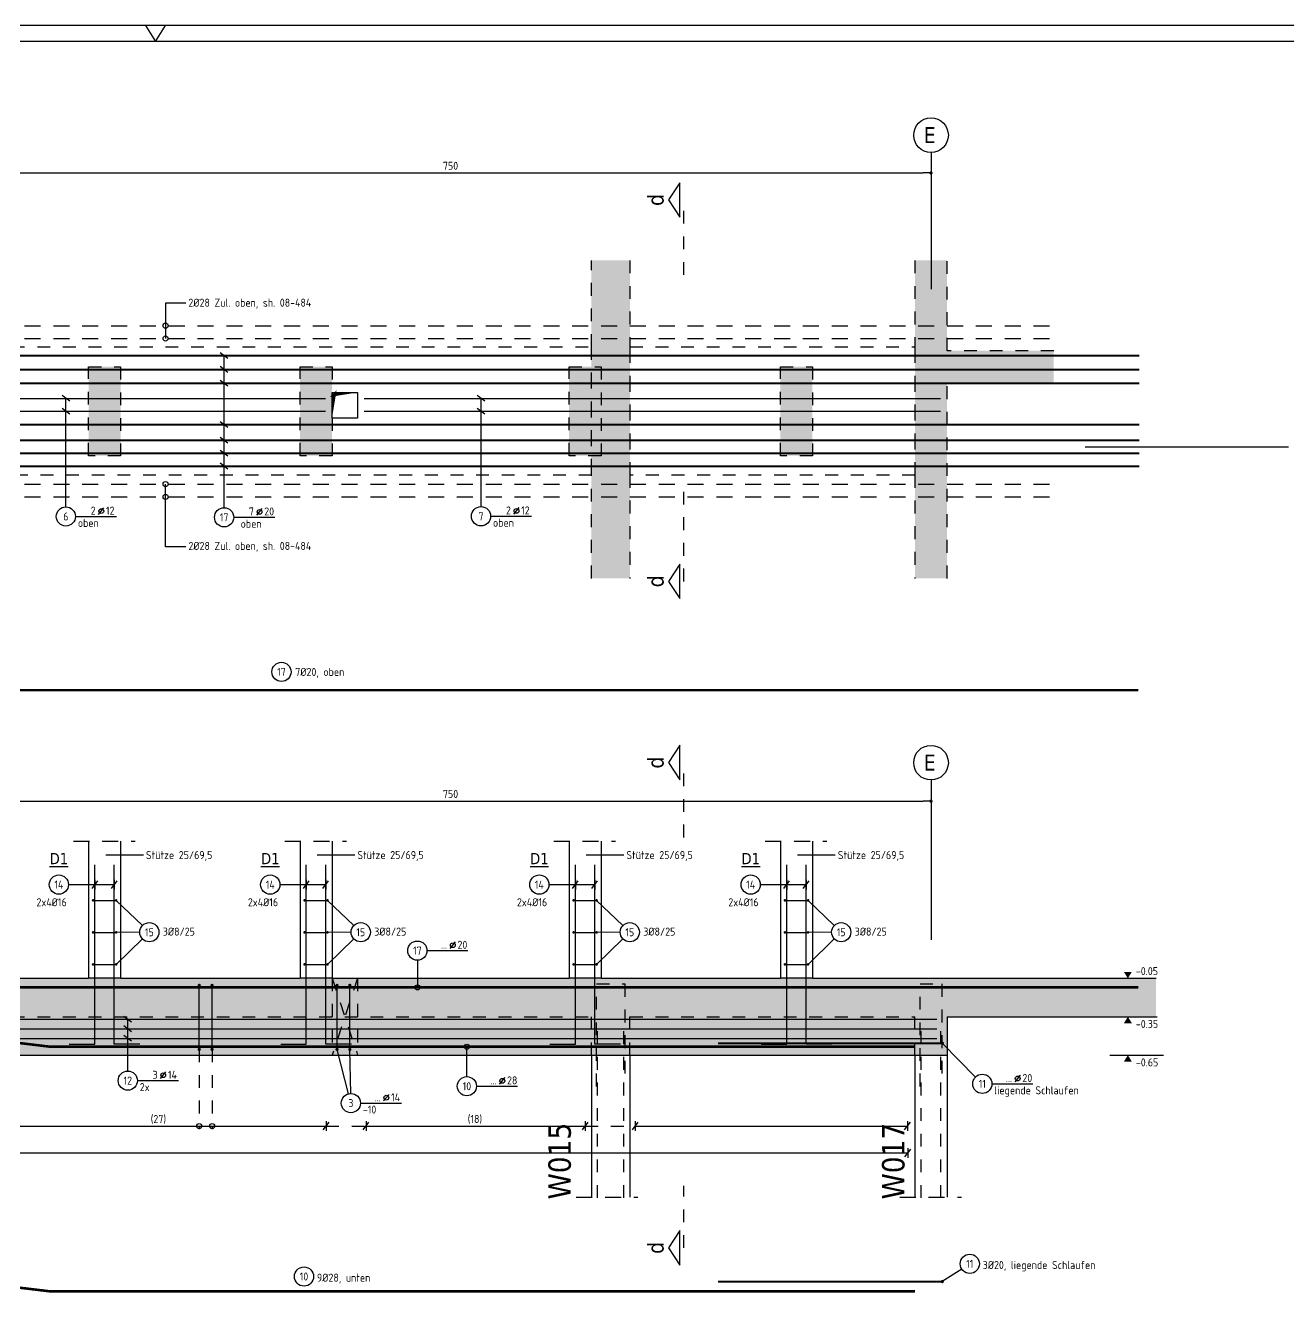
# Model space of a CAD drawing. Extents: x -8.7 to 34.4, y 0 to 21.
# Drawn here: x 5.15 to 15.01, y 11.13 to 21.02 of the extents above; entities that cross this region are included whole.
import ezdxf
from ezdxf.enums import TextEntityAlignment as Align

# ---------------------------------------------------------------- set-up
doc = ezdxf.new("R2010")
doc.units = 0
doc.header["$LTSCALE"] = 0.25
for name, pattern in [('AUSGEZOGEN', [1000.01, 1000, 0.01]), ('DASHED', [0.75, 0.5, -0.25]), ('DOT', [0.175, 0.05, -0.125]), ('HIDDEN', [0.375, 0.25, -0.125]), ('PUNKT', [0.175, 0.05, -0.125]), ('STRICHLINIE', [0.75, 0.5, -0.25]), ('STRICHPUNKT2', [0.55, 0.25, -0.125, 0.05, -0.125]), ('VERDECKT', [0.375, 0.25, -0.125])]:
    doc.linetypes.add(name, pattern=pattern)
for name, color, linetype in [('ACHSEN', 7, 'Continuous'), ('AFU', 7, 'Continuous'), ('BETON', 7, 'Continuous'), ('DRUEBER', 7, 'Continuous'), ('grau_hell', 7, 'Continuous'), ('grau_mittel', 7, 'Continuous'), ('HILFE', 7, 'Continuous'), ('koten', 7, 'Continuous'), ('MASSE', 7, 'Continuous'), ('RAHMEN', 7, 'Continuous'), ('RND', 7, 'Continuous'), ('SCHATTEN', 7, 'Continuous'), ('SCHNITTE', 7, 'Continuous'), ('SFP_Achsen', 7, 'Continuous'), ('TEXT', 7, 'Continuous'), ('VERDECKT', 7, 'Continuous')]:
    doc.layers.add(name, color=color, linetype=linetype)
doc.layers.add('NOPLOT', color=7, linetype='Continuous', plot=False)
doc.styles.add('helv', font='tahoma.ttf')
doc.styles.add('txt', font='isocp.shx')
doc.linetypes.add('AFU_50K', pattern='A,0.15,["/",Standard,S=0.2,R=0,X=-0.01,Y=-0.1],0.07,["/",Standard,S=0.2,R=0,X=-0.01,Y=-0.1],0.15', length=0.37)
doc.dimstyles.new('DOT_I', dxfattribs={"dimscale": 0.25, "dimtxt": 0.25, "dimasz": 0.25, "dimexe": 0.1, "dimexo": 0.3, "dimgap": 0.1, "dimtad": 1, "dimdec": 3, "dimzin": 3, "dimtxsty": 'txt', "dimblk": 'DOT', "dimblk1": 'DOT', "dimblk2": 'DOT', "dimsah": 1, "dimcen": 0.1, "dimse1": 1, "dimse2": 1, "dimazin": 0, "dimtfac": 1, "dimtdec": 4, "dimtix": 1, "dimtmove": 2, "dimatfit": 3, "dimfxl": 0, "dimtvp": 1, "dimtolj": 1, "dimtzin": 0, "dimarcsym": 0})

# ---------------------------------------------------------------- blocks, each defined once
blk = doc.blocks.new('okrd_o')
at = {"layer": 'koten', "color": 7, "linetype": 'Continuous'}
blk.add_solid([(-0.125, 0.202), (0.125, 0.202), (0, 0)], dxfattribs=at)
at = {"layer": 'koten', "style": 'txt'}
blk.add_attdef('OKRD', (0.25, 0.1), '', height=0.25, dxfattribs=at)
blk = doc.blocks.new('okrd_u')
at = {"layer": 'koten', "color": 7, "linetype": 'Continuous'}
blk.add_solid([(-0.125, -0.202), (0.125, -0.202), (0, 0)], dxfattribs=at)
at = {"layer": 'koten', "style": 'txt'}
blk.add_attdef('OKRD', (0.25, -0.35), '', height=0.25, dxfattribs=at)
blk = doc.blocks.new('RND_LEI')
at = {"layer": 'RND', "color": 7, "linetype": 'Continuous'}
blk.add_line((1.022, 0.066), (1.19, 0.27), dxfattribs=at)
for centre, radius in [((0, 0), 0.3), ((1.106, 0.168), 0.075)]:
    blk.add_circle(centre, radius, dxfattribs=at)
at = {"layer": 'RND', "color": 7, "linetype": 'Continuous', "style": 'txt'}
blk.add_attdef('POSL', text='', height=0.25, dxfattribs=at).set_placement((0, 0), align=Align.MIDDLE)
blk.add_attdef('ANZ', text='', height=0.25, dxfattribs=at).set_placement((0.931, 0.057), align=Align.RIGHT)
for tag, p in [('DUM', (1.253, 0.057)), ('ABSTD', (1.674, 0.057)), ('POSTXT', (0.374, -0.327))]:
    blk.add_attdef(tag, p, '', height=0.25, dxfattribs=at)
blk = doc.blocks.new('lei_gre')
at = {"layer": 'RND', "color": 7, "linetype": 'Continuous'}
for p, q in [((-0.09, -0.12), (0.09, 0.12)), ((0, 0.149), (0, -0.151))]:
    blk.add_line(p, q, dxfattribs=at)
blk = doc.blocks.new('DOT')
at = {"layer": 'MASSE', "color": 7, "linetype": 'Continuous'}
for p, q in [((0, 0), (-1, 0)), ((0, 0.54), (0, -0.54))]:
    blk.add_line(p, q, dxfattribs=at)
at = {"layer": 'MASSE', "color": 7, "linetype": 'Continuous', "const_width": 0.2}
blk.add_lwpolyline([(-0.1, 0, 1), (0.1, 0, 1)], format="xyb", close=True, dxfattribs=at)
blk = doc.blocks.new('*D27')
at = {"layer": 'Defpoints', "color": 0, "linetype": 'AUSGEZOGEN', "transparency": 16777216}
for p in [(4.716, 14.9683), (12.216, 14.9683), (12.216, 14.9683)]:
    blk.add_point(p, dxfattribs=at)
at = {"layer": 'MASSE', "color": 0, "linetype": 'AUSGEZOGEN', "lineweight": -2, "transparency": 16777216}
blk.add_line((4.7785, 14.9683), (12.1535, 14.9683), dxfattribs=at)
at = {"layer": 'MASSE', "color": 0, "linetype": 'AUSGEZOGEN', "lineweight": -2, "transparency": 16777216, "xscale": 0.0625, "yscale": 0.0625, "zscale": 0.0625, "rotation": 180}
blk.add_blockref('DOT', (4.716, 14.9683), dxfattribs=at)
at = {"layer": 'MASSE', "color": 0, "linetype": 'AUSGEZOGEN', "lineweight": -2, "transparency": 16777216, "xscale": 0.0625, "yscale": 0.0625, "zscale": 0.0625}
blk.add_blockref('DOT', (12.216, 14.9683), dxfattribs=at)
at = {"layer": 'MASSE', "color": 0, "linetype": 'AUSGEZOGEN', "transparency": 16777216, "insert": (8.466, 15.0246), "char_height": 0.0625, "attachment_point": 5, "style": 'txt'}
blk.add_mtext('\\A1;750', dxfattribs=at)
blk = doc.blocks.new('SCHN-1')
at = {"layer": 'SCHNITTE', "color": 5, "linetype": 'Continuous'}
blk.add_lwpolyline([(0.54, 0.125), (0, 0.485), (-0.54, 0.125)], close=True, dxfattribs=at)
at = {"layer": 'SCHNITTE', "color": 6, "linetype": 'Continuous', "style": 'helv'}
blk.add_attdef('SCHN-1', text='', height=0.5, dxfattribs=at).set_placement((0, 0.635), align=Align.CENTER)
blk = doc.blocks.new('DINA0')
at = {"layer": 'RAHMEN'}
blk.add_line((118.9, 84.1), (0, 84.1), dxfattribs=at)
at = {"layer": 'RAHMEN', "color": 7, "linetype": 'Continuous'}
for p, q in [((59.14, 84.1), (59.45, 83.6)), ((59.45, 83.6), (59.76, 84.1))]:
    blk.add_line(p, q, dxfattribs=at)
at = {"layer": 'RAHMEN', "color": 5}
blk.add_line((118.4, 83.6), (2, 83.6), dxfattribs=at)
blk = doc.blocks.new('*D43')
at = {"layer": 'Defpoints', "color": 0, "linetype": 'AUSGEZOGEN', "transparency": 16777216}
for p in [(4.716, 19.8723), (12.216, 19.8723), (12.216, 19.8723)]:
    blk.add_point(p, dxfattribs=at)
at = {"layer": 'MASSE', "color": 0, "linetype": 'AUSGEZOGEN', "lineweight": -2, "transparency": 16777216}
blk.add_line((4.7785, 19.8723), (12.1535, 19.8723), dxfattribs=at)
at = {"layer": 'MASSE', "color": 0, "linetype": 'AUSGEZOGEN', "lineweight": -2, "transparency": 16777216, "xscale": 0.0625, "yscale": 0.0625, "zscale": 0.0625, "rotation": 180}
blk.add_blockref('DOT', (4.716, 19.8723), dxfattribs=at)
at = {"layer": 'MASSE', "color": 0, "linetype": 'AUSGEZOGEN', "lineweight": -2, "transparency": 16777216, "xscale": 0.0625, "yscale": 0.0625, "zscale": 0.0625}
blk.add_blockref('DOT', (12.216, 19.8723), dxfattribs=at)
at = {"layer": 'MASSE', "color": 0, "linetype": 'AUSGEZOGEN', "transparency": 16777216, "insert": (8.466, 19.9285), "char_height": 0.0625, "attachment_point": 5, "style": 'txt'}
blk.add_mtext('\\A1;750', dxfattribs=at)
blk = doc.blocks.new('RND_HIN')
at = {"layer": 'RND', "color": 7, "linetype": 'Continuous'}
blk.add_circle((0, 0), 0.3, dxfattribs=at)
at = {"layer": 'RND', "color": 7, "linetype": 'Continuous', "style": 'txt'}
blk.add_attdef('POSI', text='', height=0.25, dxfattribs=at).set_placement((0, 0), align=Align.MIDDLE)

msp = doc.modelspace()

# ---------------------------------------------------------------- hatches: boundary and pattern name
at = {"layer": 'grau_hell'}
h = msp.add_hatch(color=9, dxfattribs=at)
h.paths.add_polyline_path([(5.891, 18.3596), (5.641, 18.3596), (5.641, 17.6646), (5.891, 17.6646)])
h.paths.add_polyline_path([(7.291, 17.6646), (7.541, 17.6646), (7.541, 18.3596), (7.291, 18.3596)])
h.paths.add_polyline_path([(9.566, 18.3596), (9.391, 18.3596), (9.391, 17.6646), (9.566, 17.6646)])
h.paths.add_polyline_path([(11.291, 18.3596), (11.041, 18.3596), (11.041, 17.6646), (11.291, 17.6646)])
h = msp.add_hatch(color=9, dxfattribs=at)
h.paths.add_polyline_path([(-6.384, 13.2852), (-6.384, 12.9852), (-1.884, 12.9852), (-1.584, 12.9852), (1.341, 12.9852), (1.641, 12.9852), (4.591, 12.9852), (4.591, 13.2852)])
h.paths.add_polyline_path([(9.566, 12.9852), (9.566, 13.2852), (4.841, 13.2852), (4.841, 12.9852)])
h.paths.add_polyline_path([(12.091, 12.9852), (12.091, 13.2852), (9.866, 13.2852), (9.866, 12.9852)])

# ---------------------------------------------------------------- linework, layer by layer
at = {"layer": 'ACHSEN', "color": 140, "linetype": 'AUSGEZOGEN'}
for p, q in [((12.216, 20.0323), (12.216, 18.9661)), ((13.4192, 17.7346), (15.0074, 17.7346)), ((12.216, 15.1336), (12.216, 13.8846))]:
    msp.add_line(p, q, dxfattribs=at)
at = {"layer": 'AFU', "color": 8, "linetype": 'AFU_50K'}
for p, q in [((5.891, 13.5852), (5.641, 13.5852)), ((7.541, 13.5852), (7.291, 13.5852)), ((9.641, 13.5852), (9.391, 13.5852)), ((11.291, 13.5852), (11.041, 13.5852)), ((9.566, 12.9852), (9.866, 12.9852)), ((12.091, 12.9852), (12.341, 12.9852))]:
    msp.add_line(p, q, dxfattribs=at)
at = {"layer": 'BETON', "color": 6, "linetype": 'AUSGEZOGEN'}
for p, q in [((5.641, 14.6554), (5.641, 13.5852)), ((5.891, 14.6554), (5.891, 13.5852)), ((7.291, 14.6554), (7.291, 13.5852)), ((7.541, 14.6554), (7.541, 13.5852)), ((9.391, 14.6554), (9.391, 13.5852)), ((9.641, 14.6554), (9.641, 13.5852)), ((11.041, 14.6554), (11.041, 13.5852)), ((11.291, 14.6554), (11.291, 13.5852)), ((3.791, 13.5852), (5.641, 13.5852)), ((5.891, 13.5852), (7.291, 13.5852)), ((7.541, 13.5852), (9.391, 13.5852)), ((9.641, 13.5852), (11.041, 13.5852)), ((11.291, 13.5852), (13.9731, 13.5852)), ((12.341, 13.2852), (12.341, 11.8764)), ((12.341, 13.2852), (13.982, 13.2852)), ((4.841, 12.9852), (9.566, 12.9852)), ((9.566, 12.9852), (9.566, 11.8764)), ((9.866, 12.9852), (9.866, 11.8764)), ((9.866, 12.9852), (12.091, 12.9852)), ((12.091, 12.9852), (12.091, 11.8764))]:
    msp.add_line(p, q, dxfattribs=at)
msp.add_lwpolyline([(7.741, 17.9595), (7.541, 17.9595), (7.541, 18.1596), (7.741, 18.1596)], close=True, dxfattribs=at)
at = {"layer": 'DRUEBER', "color": 7, "linetype": 'DOT'}
for p, q in [((7.541, 13.5852), (7.541, 12.9852)), ((7.741, 13.5852), (7.541, 12.9852)), ((7.541, 13.5852), (7.741, 12.9852)), ((7.741, 13.5852), (7.741, 12.9852))]:
    msp.add_line(p, q, dxfattribs=at)
at = {"layer": 'DRUEBER', "color": 7, "linetype": 'PUNKT', "lineweight": -2}
for points in [[(5.641, 18.3596), (5.891, 18.3596), (5.891, 17.6646), (5.641, 17.6646)], [(7.291, 18.3596), (7.541, 18.3596), (7.541, 17.6646), (7.291, 17.6646)], [(9.391, 18.3596), (9.641, 18.3596), (9.641, 17.6646), (9.391, 17.6646)], [(11.041, 18.3596), (11.291, 18.3596), (11.291, 17.6646), (11.041, 17.6646)]]:
    msp.add_lwpolyline(points, close=True, dxfattribs=at)
at = {"layer": 'grau_mittel', "color": 61}
for points in [[(9.566, 19.1899), (9.866, 19.1899), (9.566, 16.7079), (9.866, 16.7079)], [(12.341, 19.1899), (12.091, 19.1899), (12.341, 16.7079), (12.091, 16.7079)], [(12.341, 18.4846), (12.341, 18.2346), (13.1743, 18.4846), (13.1743, 18.2346)], [(-6.384, 13.5852), (-6.384, 13.2852), (13.9731, 13.5852), (13.9731, 13.2852)], [(9.566, 13.2852), (9.866, 13.2852), (9.566, 12.9852), (9.866, 12.9852)], [(12.091, 13.2852), (12.341, 13.2852), (12.091, 12.9852), (12.341, 12.9852)]]:
    msp.add_solid(points, dxfattribs=at)
at = {"layer": 'HILFE', "color": 102, "linetype": 'AUSGEZOGEN'}
for p, q in [((6.4003, 18.8565), (6.2418, 18.8565)), ((6.2418, 18.8565), (6.2418, 18.5803)), ((6.2418, 16.9549), (6.2418, 17.4438)), ((6.4003, 16.9549), (6.2418, 16.9549)), ((6.0688, 14.5462), (5.7746, 14.5462)), ((7.7188, 14.5462), (7.4246, 14.5462)), ((9.8188, 14.5462), (9.5246, 14.5462)), ((11.4688, 14.5462), (11.1746, 14.5462))]:
    msp.add_line(p, q, dxfattribs=at)
at = {"layer": 'HILFE', "color": 102, "linetype": 'DASHED'}
for p, q in [((5.5219, 14.6554), (6.0034, 14.6554)), ((7.1719, 14.6554), (7.6534, 14.6554)), ((9.2719, 14.6554), (9.7534, 14.6554)), ((10.9219, 14.6554), (11.4034, 14.6554)), ((9.4469, 11.8764), (9.9284, 11.8764)), ((11.9719, 11.8764), (12.4534, 11.8764))]:
    msp.add_line(p, q, dxfattribs=at)
at = {"layer": 'koten', "color": 7, "linetype": 'AUSGEZOGEN'}
msp.add_line((13.613, 12.9852), (14.0296, 12.9852), dxfattribs=at)
at = {"layer": 'RND', "color": 1, "linetype": 'DASHED'}
for p, q in [((2.216, 18.6803), (13.216, 18.6803)), ((2.216, 18.5803), (13.216, 18.5803)), ((2.216, 17.4438), (13.216, 17.4438)), ((2.216, 17.3438), (13.216, 17.3438))]:
    msp.add_line(p, q, dxfattribs=at)
at = {"layer": 'RND', "color": 102, "linetype": 'AUSGEZOGEN'}
for p, q in [((6.6987, 17.2594), (6.6987, 18.446)), ((5.4635, 17.2658), (5.4635, 18.1123)), ((8.7039, 17.2675), (8.7039, 18.1123)), ((5.4838, 14.3169), (5.8417, 14.3169)), ((7.1338, 14.3169), (7.4917, 14.3169)), ((9.2338, 14.3169), (9.5917, 14.3169)), ((10.8838, 14.3169), (11.2417, 14.3169)), ((6.0609, 13.997), (5.856, 14.194)), ((7.7109, 13.997), (7.506, 14.194)), ((9.8109, 13.997), (9.606, 14.194)), ((11.4609, 13.997), (11.256, 14.194)), ((6.04, 13.9448), (5.856, 13.944)), ((6.0612, 13.8929), (5.856, 13.694)), ((7.69, 13.9448), (7.506, 13.944)), ((7.7112, 13.8929), (7.506, 13.694)), ((9.79, 13.9448), (9.606, 13.944)), ((9.8112, 13.8929), (9.606, 13.694)), ((11.44, 13.9448), (11.256, 13.944)), ((11.4612, 13.8929), (11.256, 13.694)), ((8.207, 13.7266), (8.207, 13.5144)), ((5.947, 12.8616), (5.947, 13.2659)), ((12.5637, 12.8149), (12.304, 13.0788)), ((7.6694, 12.6837), (7.5798, 13.0302)), ((7.6867, 12.6861), (7.6798, 13.0302)), ((8.5936, 12.8181), (8.5936, 13.0512)), ((4.8676, 12.432), (7.4951, 12.432)), ((7.8068, 12.4323), (9.5172, 12.4323)), ((9.9082, 12.4323), (12.0326, 12.4323)), ((-0.1016, 12.2219), (12.0353, 12.2219)), ((12.4556, 11.3155), (12.304, 11.2174))]:
    msp.add_line(p, q, dxfattribs=at)
at = {"layer": 'RND', "color": 7, "linetype": 'AUSGEZOGEN'}
for p, q in [((5.5385, 17.1908), (5.8585, 17.1908)), ((6.7737, 17.1844), (7.0937, 17.1844)), ((8.7789, 17.1925), (9.0989, 17.1925)), ((8.282, 13.8016), (8.602, 13.8016)), ((6.022, 12.7866), (6.342, 12.7866)), ((8.6686, 12.7431), (8.9886, 12.7431)), ((12.6913, 12.7615), (13.0113, 12.7615)), ((7.7632, 12.6111), (8.0832, 12.6111))]:
    msp.add_line(p, q, dxfattribs=at)
at = {"layer": 'RND', "color": 102, "linetype": 'VERDECKT'}
for p, q in [((6.5046, 13.0302), (6.5046, 12.407)), ((6.6046, 13.0302), (6.6046, 12.407))]:
    msp.add_line(p, q, dxfattribs=at)
at = {"layer": 'RND', "color": 102, "linetype": 'HIDDEN'}
for p, q in [((7.4951, 12.432), (7.8068, 12.432)), ((9.5172, 12.4323), (9.9082, 12.4323))]:
    msp.add_line(p, q, dxfattribs=at)
at = {"layer": 'RND', "color": 1, "linetype": 'AUSGEZOGEN'}
for points, const_width in [([(1.841, 18.401), (4.2888, 18.401, 0.022443), (4.2931, 18.4012), (4.7888, 18.4458, -0.022443), (4.7931, 18.446), (13.841, 18.446)], 0.016), ([(1.841, 18.383), (4.2888, 18.383, -0.022443), (4.2931, 18.3828), (4.7888, 18.3382, 0.022443), (4.7931, 18.338), (13.841, 18.338)], 0.016), ([(1.841, 18.275), (4.2888, 18.275, -0.022443), (4.2931, 18.2748), (4.7888, 18.2302, 0.022443), (4.7931, 18.23), (13.841, 18.23)], 0.016), ([(1.841, 17.8623), (4.2888, 17.8623, 0.022443), (4.2931, 17.8625), (4.7888, 17.9071, -0.022443), (4.7931, 17.9073), (13.841, 17.9073)], 0.016), ([(1.841, 17.83), (4.2888, 17.83, -0.022443), (4.2931, 17.8298), (4.7888, 17.7852, 0.022443), (4.7931, 17.785), (13.841, 17.785)], 0.016), ([(1.841, 17.7292), (4.2888, 17.7292, -0.022443), (4.2931, 17.729), (4.7888, 17.6843, 0.022443), (4.7931, 17.6842), (13.841, 17.6842)], 0.016), ([(1.841, 17.6283), (4.2888, 17.6283, -0.022443), (4.2931, 17.6281), (4.7888, 17.5835, 0.022443), (4.7931, 17.5833), (13.841, 17.5833)], 0.016), ([(3.241, 13.1112), (4.8356, 13.1112, -0.029866), (4.8463, 13.1106), (5.3356, 13.0519, 0.029866), (5.3463, 13.0512), (12.091, 13.0512)], 0.02), ([(3.241, 11.2013), (4.8356, 11.2013, -0.029866), (4.8463, 11.2007), (5.3356, 11.142, 0.029866), (5.3463, 11.1413), (12.091, 11.1413)], 0.02)]:
    msp.add_lwpolyline(points, format="xyb", dxfattribs=dict(at, const_width=const_width))
for points in [[(4.0408, 18.1123), (7.4908, 18.1123)], [(7.791, 18.1123), (12.291, 18.1123)], [(4.0408, 18.0123), (7.4908, 18.0123)], [(7.791, 18.0123), (12.291, 18.0123)], [(5.4902, 13.0725), (5.6902, 13.0725), (5.6902, 14.4725)], [(6.0417, 13.0725), (5.8417, 13.0725), (5.8417, 14.4725)], [(7.1402, 13.0725), (7.3402, 13.0725), (7.3402, 14.4725)], [(7.6917, 13.0725), (7.4917, 13.0725), (7.4917, 14.4725)], [(9.2402, 13.0725), (9.4402, 13.0725), (9.4402, 14.4725)], [(9.7917, 13.0725), (9.5917, 13.0725), (9.5917, 14.4725)], [(10.8902, 13.0725), (11.0902, 13.0725), (11.0902, 14.4725)], [(11.4417, 13.0725), (11.2417, 13.0725), (11.2417, 14.4725)], [(5.676, 14.194), (5.856, 14.194)], [(7.326, 14.194), (7.506, 14.194)], [(9.426, 14.194), (9.606, 14.194)], [(11.076, 14.194), (11.256, 14.194)], [(5.676, 13.944), (5.856, 13.944)], [(7.326, 13.944), (7.506, 13.944)], [(9.426, 13.944), (9.606, 13.944)], [(11.076, 13.944), (11.256, 13.944)], [(5.676, 13.694), (5.856, 13.694)], [(7.326, 13.694), (7.506, 13.694)], [(9.426, 13.694), (9.606, 13.694)], [(11.076, 13.694), (11.256, 13.694)], [(6.5046, 13.0302), (6.5046, 13.5302)], [(6.6046, 13.0302), (6.6046, 13.5302)], [(7.5798, 13.0302), (7.5798, 13.5302)], [(7.6798, 13.0302), (7.6798, 13.5302)], [(2.3606, 13.2659), (12.2606, 13.2659)], [(2.3606, 13.1909), (12.2606, 13.1909)], [(2.3606, 13.1159), (12.2606, 13.1159)], [(12.091, 13.0512), (5.341, 13.0512), (4.841, 13.1112), (3.241, 13.1112)]]:
    msp.add_lwpolyline(points, dxfattribs=at)
for points, const_width in [([(4.7867, 15.8345), (13.8348, 15.8345)], 0.02), ([(4.7867, 13.5144), (13.8348, 13.5144)], 0.02), ([(10.554, 13.0788), (12.304, 13.0788)], 0.016), ([(10.554, 11.2174), (12.304, 11.2174)], 0.016)]:
    msp.add_lwpolyline(points, dxfattribs=dict(at, const_width=const_width))
at = {"layer": 'RND', "color": 7, "linetype": 'AUSGEZOGEN'}
for points, const_width in [([(5.671, 14.194, 1), (5.681, 14.194, 1)], 0.01), ([(5.851, 14.194, 1), (5.861, 14.194, 1)], 0.01), ([(7.321, 14.194, 1), (7.331, 14.194, 1)], 0.01), ([(7.501, 14.194, 1), (7.511, 14.194, 1)], 0.01), ([(9.421, 14.194, 1), (9.431, 14.194, 1)], 0.01), ([(9.601, 14.194, 1), (9.611, 14.194, 1)], 0.01), ([(11.071, 14.194, 1), (11.081, 14.194, 1)], 0.01), ([(11.251, 14.194, 1), (11.261, 14.194, 1)], 0.01), ([(5.671, 13.944, 1), (5.681, 13.944, 1)], 0.01), ([(5.851, 13.944, 1), (5.861, 13.944, 1)], 0.01), ([(7.321, 13.944, 1), (7.331, 13.944, 1)], 0.01), ([(7.501, 13.944, 1), (7.511, 13.944, 1)], 0.01), ([(9.421, 13.944, 1), (9.431, 13.944, 1)], 0.01), ([(9.601, 13.944, 1), (9.611, 13.944, 1)], 0.01), ([(11.071, 13.944, 1), (11.081, 13.944, 1)], 0.01), ([(11.251, 13.944, 1), (11.261, 13.944, 1)], 0.01), ([(5.671, 13.694, 1), (5.681, 13.694, 1)], 0.01), ([(5.851, 13.694, 1), (5.861, 13.694, 1)], 0.01), ([(7.321, 13.694, 1), (7.331, 13.694, 1)], 0.01), ([(7.501, 13.694, 1), (7.511, 13.694, 1)], 0.01), ([(9.421, 13.694, 1), (9.431, 13.694, 1)], 0.01), ([(9.601, 13.694, 1), (9.611, 13.694, 1)], 0.01), ([(11.071, 13.694, 1), (11.081, 13.694, 1)], 0.01), ([(11.251, 13.694, 1), (11.261, 13.694, 1)], 0.01), ([(6.4983, 13.5302, 1), (6.5108, 13.5302, 1)], 0.0125), ([(6.5983, 13.5302, 1), (6.6108, 13.5302, 1)], 0.0125), ([(7.5736, 13.5302, 1), (7.5861, 13.5302, 1)], 0.0125), ([(7.6736, 13.5302, 1), (7.6861, 13.5302, 1)], 0.0125), ([(12.2977, 13.0788, 1), (12.3102, 13.0788, 1)], 0.0125), ([(6.4983, 13.0302, 1), (6.5108, 13.0302, 1)], 0.0125), ([(6.5983, 13.0302, 1), (6.6108, 13.0302, 1)], 0.0125), ([(7.5736, 13.0302, 1), (7.5861, 13.0302, 1)], 0.0125), ([(7.6736, 13.0302, 1), (7.6861, 13.0302, 1)], 0.0125), ([(12.2977, 11.2174, 1), (12.3102, 11.2174, 1)], 0.0125)]:
    msp.add_lwpolyline(points, format="xyb", close=True, dxfattribs=dict(at, const_width=const_width))
at = {"layer": 'RND', "color": 1, "linetype": 'HIDDEN'}
for points in [[(9.606, 12.7413), (9.606, 13.5413), (9.826, 13.5413), (9.826, 12.7413)], [(12.131, 12.7413), (12.131, 13.5413), (12.301, 13.5413), (12.301, 12.7413)], [(9.6138, 11.8717), (9.6138, 13.1852)], [(9.8181, 11.8717), (9.8181, 13.1852)], [(12.1388, 11.8717), (12.1388, 13.1852)], [(12.2931, 11.8717), (12.2931, 13.1852)]]:
    msp.add_lwpolyline(points, dxfattribs=at)
at = {"layer": 'RND', "color": 7, "linetype": 'AUSGEZOGEN'}
for centre in [(6.2418, 18.6803), (6.2418, 18.5803), (6.2418, 17.4438), (6.2418, 17.3438), (8.207, 13.5144), (8.5936, 13.0512), (6.5046, 12.432), (6.6046, 12.432)]:
    msp.add_circle(centre, 0.02, dxfattribs=at)
at = {"layer": 'SCHATTEN', "color": 1, "linetype": 'AUSGEZOGEN'}
msp.add_lwpolyline([(7.541, 17.9596, 0, 0.0326, 0), (7.5572, 18.1582, 0, 0, 0), (7.5423, 18.1433, 0.0326, 0, 0), (7.741, 18.1596, 0, 0, 0)], format="xyseb", dxfattribs=at)
at = {"layer": 'SCHNITTE', "color": 5, "linetype": 'STRICHPUNKT2'}
for p, q in [((10.2877, 19.0772), (10.2877, 19.6617)), ((10.2877, 16.6843), (10.2877, 17.4428)), ((10.2877, 14.6849), (10.2877, 15.2694)), ((10.2877, 11.4808), (10.2877, 11.9662))]:
    msp.add_line(p, q, dxfattribs=at)
at = {"layer": 'SFP_Achsen', "color": 7, "linetype": 'AUSGEZOGEN'}
for centre in [(12.216, 20.1675), (12.216, 15.2688)]:
    msp.add_circle(centre, 0.1352, dxfattribs=at)
at = {"layer": 'VERDECKT', "color": 7, "linetype": 'VERDECKT'}
for p, q in [((9.566, 18.5146), (9.566, 19.1899)), ((9.866, 19.1899), (9.866, 18.5146)), ((12.091, 19.1899), (12.091, 18.5146)), ((12.341, 18.4846), (12.341, 19.1899)), ((4.841, 18.5146), (9.566, 18.5146)), ((9.866, 18.5146), (12.091, 18.5146)), ((13.1743, 18.4846), (12.341, 18.4846)), ((12.341, 18.2346), (13.1743, 18.2346)), ((12.341, 16.7079), (12.341, 18.2346)), ((9.566, 17.5146), (4.841, 17.5146)), ((9.566, 16.7079), (9.566, 17.5146)), ((12.091, 17.5146), (9.866, 17.5146)), ((9.866, 17.5146), (9.866, 16.7079)), ((12.091, 17.5146), (12.091, 16.7079)), ((4.841, 13.2852), (9.566, 13.2852)), ((9.566, 12.9852), (9.566, 13.2852)), ((9.866, 12.9852), (9.866, 13.2852)), ((9.866, 13.2852), (12.091, 13.2852)), ((12.091, 12.9852), (12.091, 13.2852))]:
    msp.add_line(p, q, dxfattribs=at)
at = {"layer": 'VERDECKT', "color": 7, "linetype": 'STRICHLINIE', "lineweight": -2}
for p, q in [((9.566, 17.5146), (9.566, 18.5146)), ((9.866, 18.5146), (9.866, 17.5146)), ((12.091, 18.5146), (12.091, 17.5146))]:
    msp.add_line(p, q, dxfattribs=at)

# ---------------------------------------------------------------- block references
at = {"layer": 'koten', "color": 7, "linetype": 'AUSGEZOGEN', "xscale": 0.25, "yscale": 0.25, "zscale": 0.25}
for name, p, values in [('okrd_o', (13.7525, 13.5852), {'OKRD': '-0.05'}), ('okrd_u', (13.7525, 13.2852), {'OKRD': '-0.35'}), ('okrd_u', (13.7525, 12.9852), {'OKRD': '-0.65'})]:
    msp.add_blockref(name, p, dxfattribs=at).add_auto_attribs(values)
at = {"layer": 'RAHMEN', "color": 102, "linetype": 'AUSGEZOGEN', "xscale": 0.25, "yscale": 0.25, "zscale": 0.25}
msp.add_blockref('DINA0', (-8.7, 0), dxfattribs=at)
at = {"layer": 'RND', "color": 102, "linetype": 'AUSGEZOGEN', "xscale": 0.25, "yscale": 0.25, "zscale": 0.25, "rotation": 90}
for p in [(6.6987, 18.446), (6.6987, 18.338), (6.6987, 18.23), (5.4635, 18.1123), (8.7039, 18.1123), (5.4635, 18.0123), (8.7039, 18.0123), (6.6987, 17.9073), (6.6987, 17.785), (6.6987, 17.6842), (6.6987, 17.5833), (5.947, 13.2659), (5.947, 13.1909), (5.947, 13.1159)]:
    msp.add_blockref('lei_gre', p, dxfattribs=at)
at = {"layer": 'RND', "color": 7, "linetype": 'AUSGEZOGEN', "xscale": 0.25, "yscale": 0.25, "zscale": 0.25}
for name, p, values in [('RND_LEI', (5.4635, 17.1908), {'POSL': '6', 'DUM': '12', 'ANZ': '2', 'POSTXT': 'oben'}), ('RND_LEI', (6.6987, 17.1844), {'POSL': '17', 'DUM': '20', 'ANZ': '7', 'POSTXT': ' oben'}), ('RND_LEI', (8.7039, 17.1925), {'POSL': '7', 'DUM': '12', 'ANZ': '2', 'POSTXT': 'oben'}), ('RND_HIN', (7.1463, 15.9776), {'POSI': '17'}), ('RND_HIN', (5.4088, 14.3169), {'POSI': '14'}), ('RND_HIN', (7.0588, 14.3169), {'POSI': '14'}), ('RND_HIN', (9.1588, 14.3169), {'POSI': '14'}), ('RND_HIN', (10.8088, 14.3169), {'POSI': '14'}), ('RND_HIN', (6.115, 13.9451), {'POSI': '15'}), ('RND_HIN', (7.765, 13.9451), {'POSI': '15'}), ('RND_HIN', (9.865, 13.9451), {'POSI': '15'}), ('RND_HIN', (11.515, 13.9451), {'POSI': '15'}), ('RND_LEI', (8.207, 13.8016), {'POSL': '17', 'DUM': '20', 'ANZ': '...'}), ('RND_LEI', (5.947, 12.7866), {'POSL': '12', 'DUM': '14', 'ANZ': '3', 'POSTXT': '2x'}), ('RND_LEI', (8.5936, 12.7431), {'POSL': '10', 'DUM': '28', 'ANZ': '...'}), ('RND_LEI', (12.6163, 12.7615), {'POSL': '11', 'DUM': '20', 'ANZ': '...', 'POSTXT': 'liegende Schlaufen'}), ('RND_LEI', (7.6882, 12.6111), {'POSL': '3', 'DUM': '14', 'ANZ': '...', 'POSTXT': '-10'}), ('RND_HIN', (12.5185, 11.3563), {'POSI': '11'}), ('RND_HIN', (7.3223, 11.2572), {'POSI': '10'})]:
    msp.add_blockref(name, p, dxfattribs=at).add_auto_attribs(values)
for p in [(5.6902, 14.3169), (5.8417, 14.3169), (7.3402, 14.3169), (7.4917, 14.3169), (9.4402, 14.3169), (9.5917, 14.3169), (11.0902, 14.3169), (11.2417, 14.3169), (7.4951, 12.4323), (7.8068, 12.4323), (9.5172, 12.4325), (9.9082, 12.4325), (12.0326, 12.4325), (12.0353, 12.2219)]:
    msp.add_blockref('lei_gre', p, dxfattribs=at)
at = {"layer": 'SCHNITTE', "color": 5, "linetype": 'STRICHPUNKT2', "xscale": 0.25, "yscale": 0.25, "zscale": 0.25, "rotation": 90}
for p in [(10.2877, 19.6617), (10.2877, 16.6843), (10.2877, 15.2694), (10.2877, 11.4808)]:
    msp.add_blockref('SCHN-1', p, dxfattribs=at).add_auto_attribs({'SCHN-1': 'd'})

# ---------------------------------------------------------------- texts
at = {"layer": 'NOPLOT', "color": 191, "linetype": 'Continuous', "style": 'helv'}
for s, p in [('W015', (9.4045, 11.8595)), ('W017', (12.0087, 11.8595))]:
    msp.add_text(s, height=0.175, rotation=90, dxfattribs=at).set_placement(p)
at = {"layer": 'RND', "color": 7, "linetype": 'AUSGEZOGEN', "style": 'txt'}
for s, p in [('(27)', (6.1856, 12.4875)), ('(18)', (8.6562, 12.4875))]:
    msp.add_text(s, height=0.0625, dxfattribs=at).set_placement(p, align=Align.MIDDLE)
at = {"layer": 'SFP_Achsen', "color": 6, "linetype": 'AUSGEZOGEN', "style": 'helv'}
for p in [(12.1589, 20.1053), (12.1589, 15.2066)]:
    msp.add_text('E', height=0.125, dxfattribs=at).set_placement(p)
at = {"layer": 'TEXT', "color": 7, "linetype": 'HIDDEN', "style": 'txt'}
for p in [(6.4202, 18.8286), (6.4202, 16.9296)]:
    msp.add_text('2%%C28 Zul. oben, sh. 08-484', height=0.0625, dxfattribs=at).set_placement(p)
at = {"layer": 'TEXT', "color": 7, "linetype": 'AFU_50K', "style": 'txt'}
for s, p in [('7%%C20, oben', (7.254, 15.946)), ('Stütze 25/69,5', (6.0883, 14.5164)), ('Stütze 25/69,5', (7.7383, 14.5164)), ('Stütze 25/69,5', (9.8383, 14.5164)), ('Stütze 25/69,5', (11.4883, 14.5164)), ('2x4%%C16', (5.2342, 14.1478)), ('2x4%%C16', (6.8842, 14.1478)), ('2x4%%C16', (8.9842, 14.1478)), ('2x4%%C16', (10.6342, 14.1478)), ('3%%C8/25', (6.2204, 13.9187)), ('3%%C8/25', (7.8704, 13.9187)), ('3%%C8/25', (9.9704, 13.9187)), ('3%%C8/25', (11.6204, 13.9187)), ('3%%C20, liegende Schlaufen', (12.6196, 11.316)), ('9%%C28, unten', (7.4233, 11.2169))]:
    msp.add_text(s, height=0.0625, dxfattribs=at).set_placement(p)
at = {"layer": 'TEXT', "color": 1, "linetype": 'AUSGEZOGEN', "style": 'helv'}
for p in [(5.3363, 14.4762), (6.9863, 14.4762), (9.0863, 14.4762), (10.7363, 14.4762)]:
    msp.add_text('%%uD1', height=0.0875, dxfattribs=at).set_placement(p)

# ---------------------------------------------------------------- dimensions: what is measured, and where the dimension line sits
at = {"layer": 'MASSE', "color": 7, "linetype": 'AUSGEZOGEN'}
for base, p1, p2, picture, middle in [((12.216, 19.8723), (4.716, 19.8723), (12.216, 19.8723), '*D43', (8.466, 19.9285)), ((12.216, 14.9683), (4.716, 14.9683), (12.216, 14.9683), '*D27', (8.466, 15.0246))]:
    dim = msp.add_linear_dim(base=base, p1=p1, p2=p2, dimstyle='DOT_I', override={"dimdec": 0, "dimlfac": 100}, dxfattribs=at)
    dim.commit()
    dim.dimension.update_dxf_attribs({"geometry": picture, "text_midpoint": middle})

doc.saveas('drawing.dxf')
